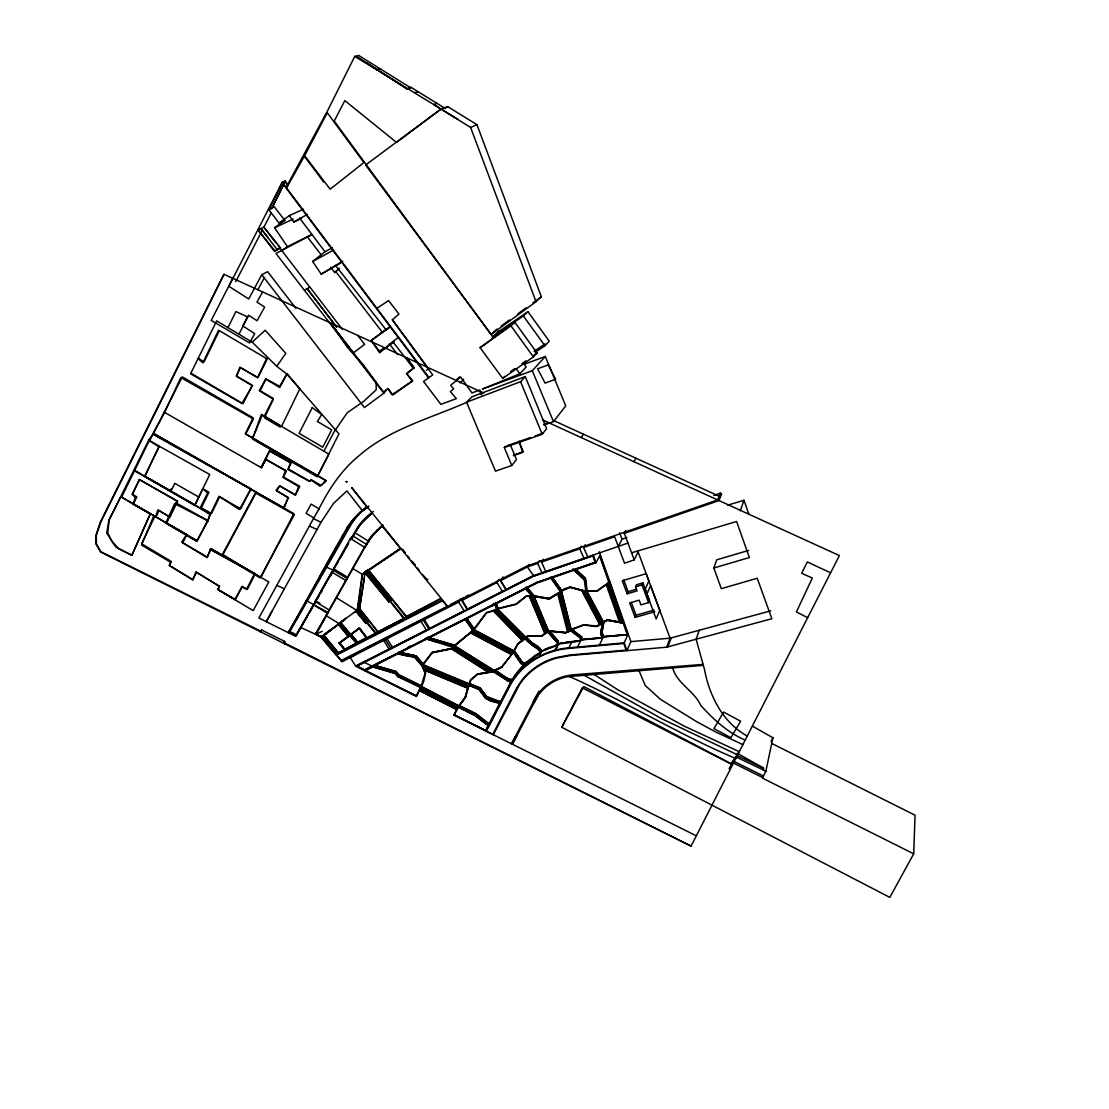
<?xml version="1.0" encoding="UTF-8"?>
<svg xmlns="http://www.w3.org/2000/svg" width="1109" height="1109" viewBox="0 0 1109 1109"><rect width="100%" height="100%" fill="white"/><g stroke="black" fill="none" stroke-linecap="round" stroke-linejoin="round"><path stroke-width="1.5" d="M736.307 757.475L735.586 757.1L731.566 764.198L582.294 687.788L561.722 727.268L889.834 897.389L913.705 853.819L915.05 815.212L771.933 743.543M208.035 520.911L174.626 503.666L165.712 523.115L196.598 541.137L208.035 520.911L210.211 514.576L194.962 505.066L209.726 474.513L149.576 440.744L182.306 376.88L253.143 417.802L245.255 433.785L325.686 480.252L321.305 485.479L310.977 479.601L310.063 481.403L288.201 468.885L291.099 463.202L269.737 450.989L261.419 467.762L164.201 412.16M566.339 642.125L580.118 640.697L580.284 637.98L570.678 630.758L565.784 632.726L549.412 631.09L558.063 640.919L549.412 631.09M552.213 577.623L561.57 590.917L561.029 591.846L549.357 598.985L534.108 596.434L548.401 630.744L565.632 632.463L571.232 629.33L581.199 636.829L580.575 640.919L558.257 644.163L557.744 640.933L548.47 630.619L541.691 635.707L527.565 635.998L517.681 643.858L522.491 640.17L493.394 610.768L522.339 640.42M577.484 647.046L581.074 639.935L581.199 636.829M581.435 639.63L581.615 636.663L581.435 639.63L602.187 637.758L600.704 633.281L602.437 623.508L596.753 626.585L583.805 625.074L571.953 629.579L574.989 628.235M170.564 491.564L171.16 488.93L170.717 491.135M362.227 574.226L400.709 548.29L362.227 574.24L357.14 610.546L366.76 622.773L365.845 623.438L356.031 611.447M336.096 597.585L357.555 610.865L362.601 574.476L401.028 548.692M357.555 610.865L359.552 608.522L365.249 571.482M364.251 547.652L371.404 536.257L381.039 526.581L371.737 536.52L364.598 547.874M284.334 643.622L284.653 641.432L261.696 630.023L259.686 631.368L284.334 643.622L284.653 641.432L283.599 643.262L691.115 846.139L284.556 643.012M359.843 603.365L361.437 593.232M357.334 610.31L375.923 633.073L377.975 632.005L359.552 608.522L364.334 578.094M602.187 637.758L600.648 633.419L602.437 623.508M581.074 639.935L602.797 637.966L601.12 633.281L602.991 622.773L607.344 619.765L623.618 622.842L627.805 634.764L624.215 642.86L626.959 650.623L630.882 641.612L599.248 551.7M601.12 633.281L603.462 621.802M601.951 632.421L603.767 622.191L607.427 620.181L623.3 623.175L627.209 634.556L603.476 636.691L601.951 632.421L603.837 622.052M763.2 776.55L765.82 771.379L772.918 737.762L752.429 726.132M913.705 853.819L762.826 778.31L762.978 775.773L732.966 760.899M762.826 778.31L762.978 775.773M765.82 771.379L763.172 769.882L763.546 768.135L737.235 753.205M409.651 656.473L397.604 653.714L414.932 657.471L422.155 665.733L425.163 673.024L421.24 685.93L399.254 675.131L396.163 671.583L374.69 665.358M397.743 653.104L415.126 657.124L422.487 665.552L425.565 673.038L423.513 682.132L421.462 686.443L468.04 710.467L467.402 711.534L458.225 706.752L465.323 696.854L469.093 684.239L422.917 664.943L423.499 666.426L478.949 689.548L485.368 698.171L491.703 701.373L499.674 703.397L489.055 723.941L475.927 713.628L459.362 705.754L475.83 713.794L489.374 724.232L488.667 725.466M424.331 669.836L467.859 687.982L465.323 696.854M459.362 705.754L465.6 697.187L468.885 685.528M469.259 683.976L470.438 679.928L477.272 674.092L493.56 671.402L507.548 680.191L511.97 680.898L485.908 730.831M486.504 696.535L479.975 688.051L469.731 683.768L470.798 680.15L477.48 674.452L493.505 671.804L507.34 680.69L511.706 681.383M207.73 520.745L209.823 514.326M740.299 510.819L743.959 500.27L727.587 505.191M699.238 630.259L696.133 639.2L704.534 669.628C709.372 695.925 723.096 722.791 747.244 736.043M493.283 734.726L519.774 684.142A74.345 67.247 24.3 0 1 556.15 658.164L570.192 655.544L666.634 647.199L771.85 618.711L757.225 578.246L721.307 588.671L713.836 567.96L716.761 559.795L748.672 550.424M210.239 549.315L207.217 557.661L181.737 542.135L186.506 534.566L153.818 515.727L141.522 545.06L170.467 562.138L169.289 565.451L192.883 580.076L195.863 571.814L219.457 586.453L218.237 589.738L235.316 599.47L241.998 587.118L247.321 589.544L255.292 573.81L210.239 549.315L260.379 577.221L222.923 554.611M366.538 62.714L407.169 88.997L410.968 87.32L444.265 107.85M667.854 646.866L671.292 637.855M666.634 647.199L670.086 638.188L637.897 551.298M587.728 556.843L583.611 547.486L614.636 536.742L624.519 563.22L634.209 559.893L624.339 533.387L719.006 500.575L721.668 493.782L720.296 493.158L717.634 499.951L526.969 566.02L341.267 660.992M377.587 530.407L377.864 529.686M659.758 610.283L656.181 618.974L645.147 589.309L648.876 580.95L646.173 573.672L622.274 580.728L627.139 593.786L637.079 590.875L635.54 586.8L636.511 584.734L642.943 582.849L649.486 600.482L648.557 602.603L640.933 604.849L639.186 600.177L629.69 602.936L635.124 617.394L654.823 611.711M252.672 438.083L262.292 415.099L328.916 454.163L317.812 475.664M150.325 513.675L131.874 555.276L118.663 548.636L111.829 541.344L107.767 533.055L109.112 519.733L120.895 496.707L150.325 513.647M646.88 594.022L650.609 585.594L659.772 610.283M627.209 634.556L603.532 636.566L602.021 632.282M635.124 617.394L636.081 615.232L631.271 602.423M648.557 602.603L642 584.928L642.943 582.849M623.3 623.175L607.372 620.305L603.767 622.191M623.618 622.842L609.714 581.975L596.836 590.889L587.174 590.667L585.566 578.343L575.668 569.056M622.246 622.579L608.397 583.251M609.714 581.975L596.975 591.277L586.813 591.042L603.407 621.927L607.275 619.903L619.584 621.955M416.416 695.828L365.457 670.654L416.305 695.981L420.339 687.469L398.062 676.74L394.929 673.399L372.887 666.883L395.04 673.246L398.062 676.74M260.92 577.401L293.802 513.619L153.361 433.3L250.662 488.93L240.778 508.879L219.707 496.818L211.514 513.536L201.381 507.783L208.977 492.216L202.836 488.695L194.962 504.845L144.946 476.288L159.128 446.248M627.139 593.786L628.124 591.693L623.812 580.118M266.617 358.498L257.648 377.434L239.849 367.218L236.661 376.187L252.589 385.544L241.873 403.426L190.582 373.775L216.671 320.889L252.159 342.127L276.737 366.289L286.857 374.052L338.966 433.882L317.229 476.801L252.436 439.025L261.391 414.406L280.688 426.23L280.244 427.145L264.413 417.843L273.355 399.198L259.298 390.687L265.661 379.015L279.759 387.554L286.857 374.052M599.401 645.078L603.268 636.982L601.605 632.296M210.211 514.576L219.028 496.264L239.378 509.53L251.119 488.972L152.931 434.049L148.745 440.162L108.918 520.481L106.7 532.999L116.029 547.264L131.874 555.276L150.242 514.091L121.075 496.846M696.313 835.826L453.844 715.083L457.365 707.902L456.977 708.582M454.371 714.931L458.377 707.251L474.915 715.333L488.196 725.522L485.617 730.498L454.371 714.931L485.617 730.498M634.209 559.893L638.119 551.866M121.588 497.165L149.271 440.509M210.474 514.146L144.711 476.177L158.989 446.858L148.745 440.162M219.277 330.759L204.111 361.839L198.164 358.332M584.803 591.416L586.689 591.277L603.282 622.177L600.898 623.868L583.279 590.875M601.951 623.313L585.095 590.875M602.991 622.773L596.642 626.183L599.914 624.298L581.74 590.182M224.101 274.339L100.545 522.63L96.275 535.508L96.441 544.089L100.891 551.714L260.255 630.924M227.927 327.626L235.94 311.587L247.681 316.952L238.989 334.253M410.774 87.847L358.72 55.45L354.755 56.379L327.183 111.524L286.108 187.366M261.419 467.762L265.633 459.334L286.399 471.228L283.46 477.036L299.777 486.366L295.479 494.891L279.51 485.728L276.903 490.927L288.576 497.608L283.488 507.728M200.341 507.534L207.619 493.034L202.836 488.861M211.264 548.816L207.175 556.926L182.749 542.856L186.811 534.69L154.913 516.323L141.619 543.77L171.438 561.542L169.386 565.507L192.73 579.494L196.515 572.396L219.402 586.134L217.655 589.35L253.157 610.657L268.808 581.948L211.264 548.816L254.529 573.741L246.697 588.948L242.025 586.259L235.066 599.761L217.655 589.35M771.032 741.519L772.918 737.762M608.938 582.377L599.664 556.039M580.118 640.697L560.904 643.178M279.038 188.599L282.074 182.638M279.121 189.417L282.573 182.638L285.457 181.474L282.365 183.04L428.531 377.919M288.104 185.009L285.165 181.086L271.691 208.45L268.752 209.712L282.573 182.638M606.276 584.803L619.46 622.204M607.372 583.958L620.888 622.329L607.524 583.653M295.923 308.344L267.616 271.677L261.779 274.727L248.721 298.945L228.842 286.302L282.268 182.236L285.165 181.086M271.691 208.45L284.5 183.345M271.317 212.637L263.873 227.193L257.953 229.882L274.436 251.258L280.494 247.848L263.873 227.193L276.113 243.093M691.184 845.862L839.374 555.595L542.426 419.854M232.779 278.304L211.223 320.418L249.594 342.944L254.723 333.643L242.691 325.866L248.582 315.247L257.052 320.737L264.663 307.068L256.969 302.105L262.597 291.944M235.718 281.658L261.53 231.739M469.731 683.768L480.072 687.913L486.588 696.397L500.547 701.817L511.346 681.176L510.085 683.394L519.026 670.668L524.654 664.762L521.313 663.251L513.259 651.69L513.855 650.692L521.895 662.239L525.222 663.75L541.206 652.383L538.489 648.723L530.712 643.553L525.195 638.229M511.166 682.298C523.254 662.212 545.739 649.735 568.848 647.822L572.008 641.695M624.339 533.387L625.823 530.546M618.24 546.432L622.01 539.21L626.807 537.546M323.897 451.224L334.003 431.983L347.228 412.77L363.974 401.098L376.187 389.827L376.09 382.328L362.768 364.154L347.63 347.63L330.482 322.969L383.409 391.921L388.039 388.51L392.905 394.97L412.201 381.08L406.504 373.428L414.17 367.883L406.504 357.722L414.17 367.883M536.77 695.398L533.304 701.997A53.786 48.657 24.3 0 1 573.894 674.757L703.092 664.388M570.678 630.758L565.715 632.865L549.343 631.229M569.596 630.758L559.962 592.497M567.42 631.548L557.73 593.925M568.473 631.215L571.038 629.704L561.362 591.277L549.246 598.569L534.302 596.074L526.248 587.118L534.372 595.949L549.315 598.444L560.461 591.721L550.674 577.803M555.054 645.577L557.273 644.884L556.829 642.069L547.874 632.102L541.844 636.081L527.732 636.372L526.304 637.439C530.338 643.47 538.614 644.648 541.788 651.011L549.953 647.212M563.608 589.212L570.095 587.132L585.899 591.319L570.165 587.008L561.598 590.501L551.894 576.735L561.598 590.501M554.985 650.304L558.506 643.691L560.974 643.04M555.373 650.193L558.645 644.066L558.132 640.794M596.711 626.058L583.736 624.686L571.163 629.455L561.501 591.042L570.206 587.423L586.384 591.846L585.178 578.51L575.862 569.776M222.105 555.041L255.929 491.98M556.829 642.069L547.874 632.102M538.905 656.542L541.733 651.343L557.73 645.161L557.744 640.933M257.884 289.699L264.372 277.68M581.698 590.445L599.789 624.547M364.598 670.64L537.435 582.821L596.032 562.665L599.914 555.526L609.423 582.53M561.722 727.268L583.791 686.554L730.983 763.713L731.718 762.23L762.604 777.534M586.384 591.846L585.178 578.51M595.186 562.429L592.927 555.706L533.942 576.042L356.973 666.232L364.542 670.002L537.061 582.405L595.186 562.429L592.927 555.706M573.09 569.097L584.221 579.716L573.02 569.222M318.63 509.544C328.666 489.526 341.156 470.452 358.581 456.076C389.716 428.642 431.082 418.301 468.109 401.68M448.396 607.358L351.622 487.516L367.231 507.506L362.532 510.875L346.937 490.913L333.449 503.472L320.986 522.339L266.257 621.664L272.107 611.211M539.515 652.882L540.624 652.231L534.926 655.641M593.232 555.054L596.032 562.665M512.635 678.874C507.659 681.73 500.048 671.888 494.961 670.432L508.324 678.833M286.898 187.379L304.296 156.272L316.315 172.047M361.936 510.639A76.05 69.174 36.4 0 0 351.04 523.296L288.312 632.643L347.339 527.066L354.256 518.263L366.164 507.187M530.462 643.844C550.785 657.235 527.801 643.539 525.181 638.742L518.083 643.982L514.229 650.858L522.076 662.087L525.125 663.293L526.581 661.907M538.489 648.723L539.043 647.711L531.28 642.555L497.581 608.938L516.184 604.391L526.706 596.087L533.609 597.238L534.178 596.309L549.357 598.985M320.986 522.339L313.473 518.596L319.004 508.851L311.144 504.124L306.126 513.315L313.819 517.958L258.896 618.004L295.659 636.303L334.502 568.071M329.123 609.95L315.108 601.535L331.646 571.994L333.282 570.248L347.339 578.704L345.745 580.464L331.646 571.994M348.725 542.925L340.408 557.633M350.347 540.028L357.514 527.524A68.37 62.187 36.4 0 1 371.099 513.162L373.345 511.568M351.692 538.905L354.09 534.663M322.248 631.298L315.94 634.196L326.296 615.786M544.963 633.433L529.534 596.448L530.92 596.67L545.975 632.782M517.764 643.719L513.772 650.831L474.084 629.649L486.601 612.903L497.04 609.77L497.664 608.813L495.848 602.769M494.877 670.571L502.017 667.091L513.287 652.383L520.967 663.653L523.933 664.998M541.844 636.081L527.815 636.247M274.436 251.258L280.494 247.848M277.333 249.816L260.92 228.537L268.101 237.839M358.373 609.229L321.222 636.829L315.968 634.098L364.847 547.444L350.416 538.503L333.476 568.709L347.588 577.207M583.875 558.174L579.757 548.816L581.324 546.113M525.125 663.293L534.995 655.502M522.852 667.965L525.181 663.723M735.752 758.556L734.962 758.182L729.14 768.523L730.346 769.147M288.312 632.643C312.419 594.105 330.288 551.228 357.611 514.853M467.249 711.853L474.818 715.485L487.932 725.438M467.402 711.534L475.109 715.014L488.112 725.106L488.889 723.692M521.313 663.251L521.895 662.239M522.076 662.087L514.229 650.858M511.942 680.884L512.538 679.845L508.144 679.152L454.856 645.854L474.167 629.51L466.362 618.295M500.547 701.817L492.646 699.46M338.702 560.613L296.297 634.805L289.796 631.576L351.567 523.628A75.454 68.619 36.4 0 1 366.691 507.575L368.895 506.009M335.958 565.493L337.649 562.54M339.34 559.588L344.414 550.716M346.105 547.763L347.796 544.81M351.179 538.891L360.189 524.654L371.432 513.717M530.712 643.553L531.53 642.277L526.304 637.439M295.659 636.303L301.8 626.141M302.646 624.672L307.72 615.828M309.411 612.875L315.33 602.561M317.243 599.22L318.921 596.309M320.584 593.398L322.262 590.487M330.621 575.918L332.284 573.006M633.918 461.677L635.914 458.197M558.881 593.149L568.667 630.855M319.683 626.807L315.427 634.237L300.608 627.458M583.611 547.486L585.164 544.796M507.34 680.69L511.776 681.245M507.548 680.191L508.144 679.152M356.003 531.377L357.361 529.035M469.343 683.837L468.705 684.863L479.199 689.243L485.714 697.727L491.911 700.86L492.521 699.807L500.852 702.122L500.131 704.645M491.703 701.373L485.368 698.171M527.565 635.998L525.694 637.37M315.829 634.445L316.897 632.56L315.968 634.098M523.351 639.602L494.559 610.518M524.266 638.923L525.555 637.62L497.428 609.174L486.338 612.57L474.07 628.969L466.778 618.489L474.07 628.969M485.714 697.727L486.588 696.397M512.705 652.674L513.079 652.05L472.961 630.688M502.017 667.091L494.961 670.432M475.109 715.014L475.927 713.628M261.696 630.023L260.601 631.825L100.628 551.991L96.053 544.145L95.887 535.397L100.17 522.436L223.893 274.242L483.829 393.071M493.56 671.402L494.17 670.377M491.897 671.68L493.935 670.765L454.676 646.103L453.359 647.462M479.199 689.243L480.072 687.913M490.233 671.943L492.119 671.305L453.609 647.101L452.444 648.211M477.272 674.092L488.653 672.109L451.571 648.862L454.94 645.715L428.032 637.689M532.237 597.016L547.111 631.88M545.656 571.357L540.998 560.794M537.061 582.405L595.256 562.291M541.844 572.674L537.685 563.4L539.445 560.613M465.6 697.187L459.459 705.587M457.573 707.653L457.962 707.029L420.796 687.732L420.394 688.315M468.095 687.012L423.915 668.131L423.333 666.648L468.622 685.57M533.942 576.042L592.858 555.845M543.23 559.31L541.497 562.083L579.757 548.816M529.076 564.426L527.454 566.949L500.464 580.742L505.898 589.725L533.581 575.626L627.944 543.077M495.806 610.144L496.18 609.548L524.612 638.34M496.555 609.493L494.891 603.961M496.18 602.478L497.927 608.314M493.713 603.823L491.897 606.484L493.741 603.324M450.393 604.585L464.269 597.363L462.176 600.316L467.61 609.215L502.488 591.36M512.566 679.013L515.477 674.577M470.632 632.948L511.554 654.449L470.784 632.74M472.573 631.257L472.988 630.397L465.544 619.695M500.464 580.742L503.056 576.888M452.999 647.296L425.801 638.784L437.722 642.194M454.815 645.299L427.492 637.301L454.732 645.424L472.988 630.397M462.176 600.316L496.971 582.53L498.703 579.965M431.969 652.508L451.363 648.571L431.969 652.508L423.056 664.069L415.944 655.932L399.185 652.217L397.604 654.338M421.24 685.93L399.365 674.979L398.408 676.296L420.866 687.317L421.559 686.291L399.129 675.284L395.968 671.915L395.234 672.927L372.097 666.162L363.613 662.073M419.923 689.313L457.199 708.221M425.163 673.024L422.044 665.885L414.932 657.471M425.565 673.038L424.359 669.808M424.373 619.64L429.821 628.456L464.255 610.837M423.056 664.069L416.041 655.793L399.088 652.342M422.487 665.552L423.194 664.554L415.847 656.14L398.99 652.549M276.737 366.289L285.817 353.369L265.19 330.246L252.159 342.127M424.414 640.184L425.814 638.243L437.889 641.695L438.582 640.711M581.158 437.57L583.5 434.243M350.416 538.503L352.87 535.938L366.885 544.63L364.487 547.236L315.427 634.237L321.305 637.287L341.932 661.782L458.724 602.076L460.817 599.123L466.237 607.982M415.126 657.124L415.847 656.14M409.803 655.946L410.524 654.962M457.13 708.263L458.613 706.128L421.281 686.707L416.513 696.494L355.698 666.204L350.236 657.54L354.755 655.086M396.163 671.583L374.759 665.372L397.715 653.575M387.069 638.701L392.517 647.448L426.521 630.051M397.563 654.324L399.143 652.203M371.515 536.867L377.282 529.755M537.685 563.4L527.385 566.962L533.581 575.626L355.698 666.204L389.273 649.015M374.038 666.592L374.8 665.58L372.915 666.329M364.542 670.002L537.144 582.267M401.874 620.901L406.504 616.507L441.091 598.236M515.408 674.716L518.652 670.501M543.895 425.052L553.474 421.6L565.729 405.866L545.309 356.474L524.307 364.223M422.529 574.504L427.034 579.688M511.776 465.503L504.318 447.551L542.204 434.271L546.612 428.642L525.264 376.575L471.81 396.897L466.584 402.179L495.487 471.159L511.776 465.503L516.475 459.57L510.334 444.764M356.973 666.232L364.667 669.85M347.034 648.28L375.951 633.045M512.081 653.797L501.781 666.772L494.087 670.515M366.4 637.703L359.413 628.54L366.4 637.703L357.583 642.305L351.303 634.403L357.583 642.305M365.707 639.449L366.982 637.855L359.468 627.999L350.139 635.027L357.015 643.4L441.327 598.624M366.885 570.511L391.103 600.274L392.281 599.484L368.022 569.652M356.419 643.262L350.097 635.568L356.419 643.262L344.705 649.347L339.728 643.054L344.705 649.347M364.598 572.23L388.718 601.868L389.911 601.078L365.734 571.371L364.778 572.022L388.885 601.66M322.553 636.289L337.358 653.728L357.015 643.4M368.063 621.636L358.221 609.673L368.063 621.636L369.158 620.749L359.358 608.758L357.583 609.798M369.158 620.749L377.975 632.005M344.566 619.21L340.491 622.274L350.638 634.431L359.468 627.999M504.318 447.551L505.288 446.386M344.622 649.846L339.063 643.095L348.42 636.219L338.633 624.298L345.786 618.323M339.063 643.095L350.43 634.681L340.629 622.745L339.714 623.438M355.476 611.877L356.682 610.463L354.561 612.528L358.748 609.465M344.525 620.097L345.121 619.39M338.384 653.187L323.689 635.36L338.633 624.298M442.505 600.052L335.972 654.698L321.305 637.287L344.844 619.515M261.779 274.727L364.417 407.558L383.88 393.141L387.831 388.58L392.004 394.735L412.77 380.831L406.74 373.802L413.31 368.243L392.78 341.641L398.27 337.427M321.153 636.899L321.943 635.998M367.994 569.679L406.712 616.77M327.294 613.166L327.931 612.459L306.417 600.621M415.002 92.574L418.232 91.756M518.568 670.626L522.131 666.648M374.523 533.346L382.924 524.917M523.503 363.281L526.207 366.954L519.858 373.761L482.373 389.079L532.306 370.725L545.309 356.474M374.856 533.124L371.404 536.257L374.26 533.193M372.361 536.52L368.895 539.695L370.642 537.81M466.584 402.179L520.592 381.676L525.264 376.575M366.414 543.937L368.798 541.358L354.783 532.653M315.108 601.535L315.76 600.842L319.96 603.351M535.203 352.302L544.935 345.772L549.246 341.17L527.939 311.684L497.594 332.326M533.387 356.904L537.033 353.009L514.812 322.22L480.114 347.699L502.696 378.432L533.387 356.904L510.958 325.852L514.812 322.22M502.696 378.432L504.65 376.395M342.473 535.481L344.954 532.93M347.339 527.066L350.111 524.224M354.256 518.263L361.631 510.944M350.596 522.505L353.646 519.414M358.29 514.34L365.845 507.506M304.476 290.211L309.896 287.092L342.39 329.415M309.813 287.176L278.151 245.741M330.621 267.186L334.766 272.592L339.132 268.212M334.766 272.592L339.285 268.586M378.931 528.633L381.039 526.581M459.916 382.868L463.659 379.292M522.062 666.772L524.002 664.859M492.313 337.108L523.379 315.996L527.939 311.684M456.95 379.389L459.459 377.018M536.021 301.717L541.331 296.727L476.939 124.652L447.592 106.575L440.883 109.139L365.61 165.005L491.176 334.391L536.021 301.717L470.632 127.452L433.702 104.537L437.126 103.289M491.176 334.391L497.012 329.026M481.666 394.776L479.767 390.035L471.949 392.919L460.651 376.991L450.67 385.322L453.678 388.843L450.365 391.616L456.367 398.644L440.855 404.341L423.527 381.482L432.704 374.967L392.35 319.78L398.963 314.097L388.607 300.622L376.838 308.33L282.268 182.236M392.78 341.641L379.68 352.856L371.252 340.408L390.188 326.462M454.732 645.424L473.917 629.884L513.619 651.08L512.011 653.908L512.372 653.284L471.63 632.033L512.219 653.534M451.266 648.71L453.456 646.852M340.449 263.152L321.208 274.159L312.613 261.474L324.979 251.757L332.367 247.778M385.003 348.767L394.319 341.6M320.903 637.079L330.912 629.496M321.305 637.287L331.009 629.954M499.092 330.829L492.729 336.831L334.211 121.089L344.816 100.6L396.523 142.423L440.883 109.139M444.848 108.64L447.592 106.575M426.452 370.323L428.531 368.756L392.35 319.78M338.162 624.478L340.837 622.509M371.252 340.408L390.41 326.919M384.379 347.616L379.403 351.248L372.638 342.237M501.171 326.004L509.475 319.947M517.792 313.889L526.096 307.831M533.027 302.785L541.331 296.727M366.954 622.537L366.025 623.23L356.225 611.198M351.193 634.528L359.413 628.54M339.617 643.192L350.097 635.568M311.74 234.526L287.439 246.683L274.575 227.733L284.805 220.386L274.297 206.801L268.447 209.338L279.052 223.02L289.407 215.59L303.506 209.185M362.685 510.778L367.592 507.284M480.114 347.699L510.958 325.852M510.75 371.46L514.895 368.548M521.812 363.697L525.971 360.785M532.888 355.92L537.033 353.009M606.387 584.595L608.564 582.918M289.407 215.59L293.746 222.008L307.29 214.439M281.7 250.565L287.439 246.683M383.88 393.141L275.961 253.462L311.892 234.678M534.108 351.331L545.115 343.942M386.556 329.428L381.066 332.991L382.217 332.145L336.013 271.857M321.208 274.159L342.709 261.211M382.827 526.151L380.623 527.399L383.09 526.484M426.882 579.896L427.894 579.328M391.103 600.274L392.267 599.512L406.13 616.978M388.718 601.868L389.883 601.106L403.718 618.517L378.363 631.52M312.613 261.474L333.657 250.038M358.096 642.86L363.821 639.782M355.698 666.204L364.847 661.283M378.848 631.728L389.522 626.031M336.789 653.714L342.639 650.609M338.702 653.243L341.53 651.732M406.324 617.145L407.017 616.77M465.738 596.587L468.677 595.02M408.459 615.925L421.753 608.91M392.641 646.395L390.396 647.531L384.948 638.812M407.585 647.49L410.635 645.951M365.457 670.654L373.012 666.731M293.746 222.008L301.523 218.376M274.575 227.733L293.178 219.111M279.052 223.02L284.805 220.386M470.632 127.452L476.939 124.652M544.879 649.444L557.273 644.884M567.406 631.589L569.776 630.425L560.267 591.956M513.328 455.716L522.686 452.389L518.915 441.188M543.743 424.414L548.636 422.695M506.855 445.832L530.49 437.556M535.217 435.892L543.091 433.134M513.73 455.023L523.268 451.696L519.317 442.131M713.794 495.418L720.296 493.158M410.968 87.32L407.169 88.997L357.223 56.698M497.844 608.453L515.976 604.031L526.567 595.672L532.583 596.684M631.589 552.809L736.598 521.493L749.379 557.564L713.836 567.96M628.124 591.693L636.386 589.267M635.54 586.8L642 584.928M636.081 615.232L654.088 610.033M770.741 610.837L670.086 638.188L630.882 641.612M376.519 69.659L380.332 68.633M603.268 636.982L627.805 634.764M581.504 639.505L602.256 637.62M568.848 647.822L624.215 642.86M703.356 665.358L567.129 676.726A52.761 47.729 24.3 0 0 534.233 702.427L538.392 694.497L512.441 744.264L516.78 735.988L515.879 735.544L511.526 743.806L537.463 694.082A53.246 48.241 24.3 0 1 538.932 691.143M532.57 596.462L533.956 596.67L548.262 630.993L546.099 632.56L531.059 596.434M622.509 622.024L623.882 622.246M621.04 621.997L622.412 622.232L608.675 582.71M491.911 700.86L500.256 703.175M437.889 641.695L454.274 646.713M423.763 668.353L468.164 686.901M424.179 670.058L467.693 688.245M739.259 751.694L683.796 725.924L617.519 689.59L593.606 674.147M742.878 744.61L715.832 732.037L697.131 721.945L660.409 699.322L645.23 685.473L638.978 670.515M554.264 420.866L719.089 496.222M309.383 526.04L317.022 529.534M569.014 676.365C625.462 701.332 678.029 734.075 734.962 758.182M325.713 566.782L333.282 570.248M276.82 585.358L284.361 588.81M830.572 572.826L807.352 561.944L801.655 573.27L812.315 578.052L796.414 611.946L807.671 617.685M745.179 740.091C727.656 732.55 713.558 719.45 700.846 705.532C694.4 691.004 676.448 683.144 672.719 667.812M736.265 755.146L763.546 768.135M735.835 756.865L763.172 769.882M737.624 754.896L662.018 718.868L583.597 674.951M289.186 631.686L296.519 635.346M492.521 699.807L486.324 696.688L479.823 688.204L423.097 664.693L432.219 652.868L451.654 648.82L488.501 672.359M316.037 634.112L321.25 636.816M420.63 687.954L457.795 707.292M419.992 689.216L457.047 708.485M472.808 630.91L512.926 652.3M144.946 476.288L171.022 491.162L174.765 483.344L198.761 497.054M134.48 470.798L194.934 505.565M190.942 373.22L243.037 403.773L252.173 385.516L236.203 376.159L240.459 367.592L257.829 377.809L267.241 358.983L218.556 330.205L202.905 362.823L198.012 358.498M134.716 470.299L144.711 476.177M352.537 568.404L362.601 574.476M313.306 604.765L327.654 613.388M325.949 615.564L339.617 623.937M165.893 522.699L196.598 541.137M354.755 56.379L457.712 119.19M453.747 646.88L492.257 671.07M452.68 647.878L490.441 671.61M452.527 648.1L490.303 671.832M572.022 629.441L581.546 636.802M570.719 630.3L580.7 637.814M574.185 569.596L584.679 579.425M524.488 638.548L496.028 609.784L493.394 610.768L522.464 640.198M494.642 610.407L523.406 639.491M395.234 672.927L398.408 676.296M343.624 659.786L344.331 660.548M526.678 587.978L534.178 596.309M526.096 588.893L533.609 597.238M524.959 588.214L532.514 596.808M547.929 631.589L557.217 641.931M322.58 636.261L337.178 653.95L322.761 636.053M339.174 642.957L344.733 649.708M323.911 635.124L338.592 652.938M350.749 634.306L357.611 642.666M339.728 623.41L349.501 635.36M339.534 623.646L349.335 635.568M338.425 624.533L348.226 636.469M358.429 609.437L368.23 621.428M366.76 622.773L375.563 633.53M367.051 570.317L391.269 600.08M365.942 571.149L404.064 618.06M403.122 550.078L405.298 552.767M412.908 562.194L415.085 564.883M401.874 548.927L405.132 552.961M407.308 555.651L409.484 558.354M411.661 561.043L414.918 565.077M417.095 567.78L419.271 570.47M382.757 526.678L400.404 548.539M257.953 229.882L274.741 250.717M335.459 265.342L386.237 329.997M307.817 237.437L321.291 255.015M389.37 343.832L397.674 354.658M330.371 322.927L353.383 352.87L364.611 344.4L357.75 335.431M359.358 628.124L366.885 637.994M376.838 308.33L429.031 377.573M299.582 218.029L324.979 251.757M284.958 181.488L287.342 184.648M539.043 647.711L541.76 651.371M538.212 648.987L540.54 652.369M516.198 368.784L519.858 373.761M316.717 172.602L323.578 182.056M523.379 315.996L544.935 345.772M550.729 577.207L561.029 591.846M465.697 619.266L473.515 630.494M465.461 619.834L472.905 630.522M383.7 640.434L389.148 649.167M426.411 630.189L420.963 621.373L422.681 619.072L428.116 627.86M458.724 602.076L464.158 610.976M500.339 579.952L504.969 587.604M496.971 582.53L502.405 591.499M584.984 591.083L602.118 622.967M583.403 590.64L601.064 623.535M529.534 596.448L544.949 633.461M532.306 370.725L553.474 421.6M479.878 391.269L481.209 394.444M520.592 381.676L542.204 434.271M619.626 532.819L622.01 539.21M743.959 500.27L748.991 514.562M495.224 603.712L497.04 609.77M559.061 592.844L568.543 631.104M584.291 579.591L585.829 591.444M358.041 527.87A67.746 61.619 36.4 0 1 371.487 513.647M346.133 481.569L347.242 481.847L346.133 481.528M135.312 497.484L132.983 504.248L155.593 516.544L157.949 509.793L169.857 517.196L177.62 501.088L139.374 479.656L132.318 494.157L135.312 497.484M285.526 470.424L282.947 477.341L298.626 486.532L295.382 495.141L279.731 485.978L275.989 490.303L288.007 497.816L284.154 508.074L152.931 434.049L164.368 413.005L180.795 377.559L253.337 418.952L245.782 433.938L326.323 480.959L320.044 486.213L311.615 480.322L309.148 481.223L287.993 469.523L290.586 462.578L269.376 450.85L261.17 467.388L266.174 459.556L285.526 470.424M176.123 502.918L166.724 523.115L197.43 540.804L207.577 520.44L176.123 502.918M176.996 501.157L169.649 516.808L158.989 510.653L155.967 516.933L133.44 503.916L136.837 496.818L132.29 494.378L139.401 479.49L176.996 501.157M299.86 388.774L281.589 426.383L264.261 416.249L273.258 398.491L260.144 390.784L266.049 378.945L279.607 386.279L287.092 373.761L299.86 388.774M312.281 407.585L299.083 433.356L322.774 447.163L331.716 429.89L317.354 421.489L321.749 414.503L312.281 407.585M516.877 687.622L492.743 734.435L486.352 731.288L509.211 687.081C520.412 664.693 544.297 650.373 568.945 648.405L623.799 643.483L626.141 650.124L570.081 654.975L555.928 657.609A74.885 67.732 24.3 0 0 542.842 662.863A74.955 67.788 24.3 0 0 531.363 670.488A74.885 67.732 24.3 0 0 521.895 680.164L516.891 687.594M327.307 112.758L304.628 155.676L330.149 189.182L363.891 162.552L327.307 112.758M255.902 493.158L222.701 555.013L260.005 577.9L294.342 514.728L255.902 493.158M722.818 713.475L713.946 728.627L730.886 737.707L740.632 721.21L723.65 712.061L722.818 713.475M456.561 709.483L419.354 690.463L456.561 709.483M307.165 288.673L336.637 327.072L307.165 288.673M442.56 600.718L336.706 655.003L341.336 660.507L447.163 606.415L442.56 600.718M548.22 364.875L537.602 368.784L545.073 383.118L555.692 379.236L548.22 364.875"/></g></svg>
